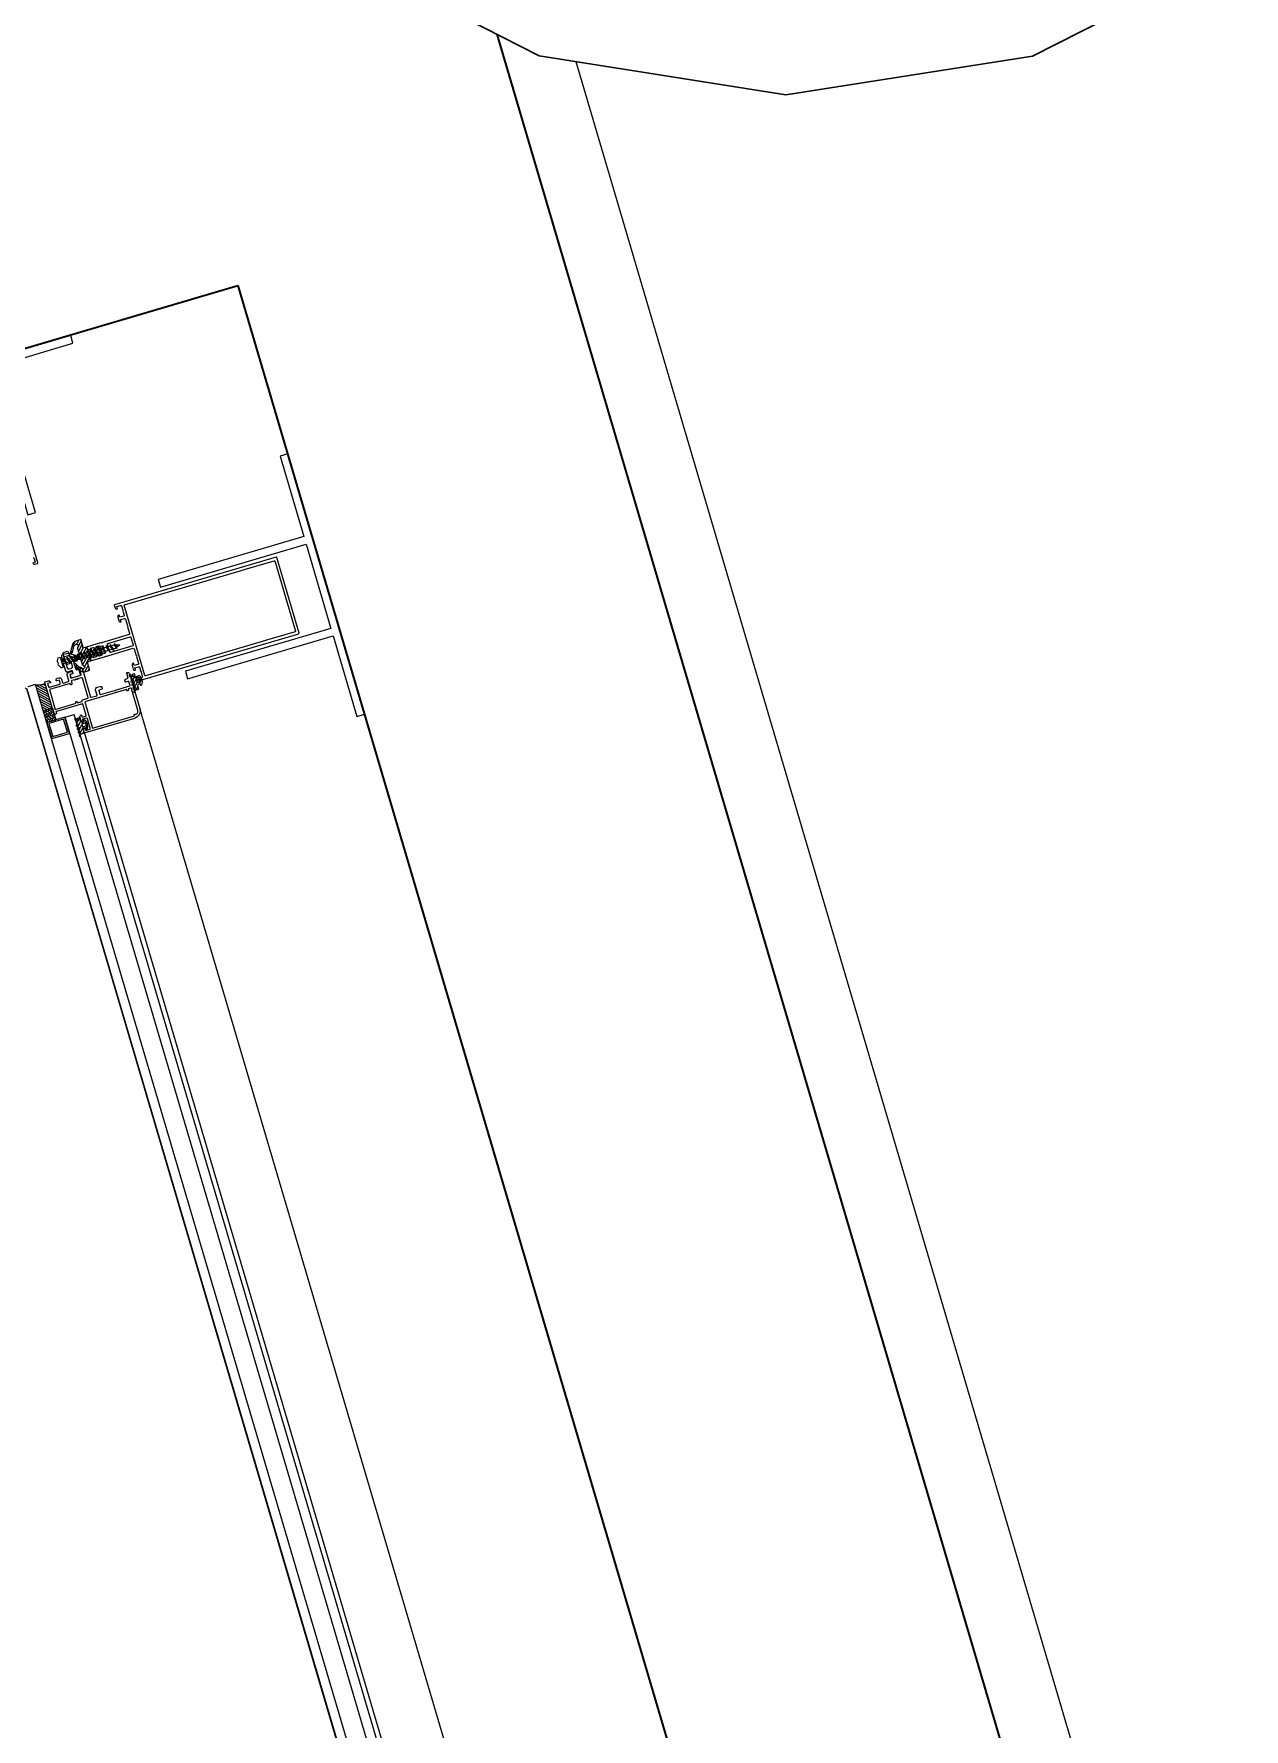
# Model space of a CAD drawing. Header units: millimetres. Extents: x 62878 to 70819, y -67946 to -61850.
# Drawn here: x 64132.7 to 64208.5, y -65540.9 to -65434.7 of the extents above; entities that cross this region are included whole.
import ezdxf

# ---------------------------------------------------------------- set-up
doc = ezdxf.new("R2010")
doc.units = ezdxf.units.MM
doc.layers.add('alan hesabı1', color=7, linetype='Continuous', plot=False)
for name, color, linetype, lineweight in [('BAP', 41, 'Continuous', 30), ('Dog_dos_yeni', 63, 'Continuous', 5), ('DOGRAMA', 171, 'Continuous', 0), ('DUVAR-GAZBETON', 84, 'Continuous', 35), ('GOR-2', 152, 'Continuous', 20)]:
    doc.layers.add(name, color=color, linetype=linetype, lineweight=lineweight)
pattern_1 = [(61.42665841833924, (64177.21335295868, -65576.11648674741), (0.1394151397588898, -0.07592747398675415), [])]

# ---------------------------------------------------------------- blocks, each defined once
blk = doc.blocks.new('a2we')
at = {"lineweight": 5, "ltscale": 0.5}
for p, q in [((-198.1144480926461, -420.1068120946153), (-197.1143788935161, -419.7428166739268)), ((-194.9154016761721, -421.4039929561312), (-198.1144480926461, -420.1068120946153)), ((-193.9153324771005, -421.0399975355008), (-198.1144480926461, -420.1068120946153)), ((-198.1144480926461, -422.6609050610894), (-197.1143788935161, -422.2969096404012)), ((-194.9154016761721, -423.9580859226053), (-198.1144480926461, -422.6609050610894)), ((-193.9153324771005, -423.594090501975), (-198.1144480926461, -422.6609050610894)), ((-197.5747968978259, -417.6063757508618), (-196.5747276986959, -417.2423803302317)), ((-194.1582851917165, -418.2620245979042), (-197.5747968978259, -417.6063757508618)), ((-195.1583543907882, -418.6260200186506), (-197.5747968978259, -417.6063757508618)), ((-197.1143788935161, -419.7428166739272), (-197.1143788935161, -418.4283854465556)), ((-197.1143788935161, -419.7428166739268), (-193.9153324771005, -421.0399975355008)), ((-197.1143788935161, -419.7428166739268), (-193.9153324771005, -421.0399975355008)), ((-197.1143788935161, -422.2969096404012), (-197.1143788935162, -420.512330007273)), ((-197.1143788935161, -422.2969096404012), (-193.9153324771005, -423.594090501975)), ((-197.1143788935161, -422.2969096404012), (-193.9153324771005, -423.594090501975)), ((-197.1143788935161, -424.8510026068752), (-197.1143788935162, -423.0664229737469)), ((-196.8896500078097, -417.895480952812), (-197.0961171580722, -418.3448917148726)), ((-196.0144480926461, -415.2868589025547), (-196.5925912144022, -417.2488821181558)), ((-196.5747276986959, -417.2423803302317), (-194.1582851917165, -418.2620245979042)), ((-196.0144480926461, -415.2868589025547), (-195.4639709594615, -417.7110762494052)), ((-194.1582851917165, -418.2620245979042), (-195.1583543907882, -418.6260200186506)), ((-195.1583543907882, -418.6260200186506), (-194.9264251741961, -419.2953524503964)), ((-194.9154016761394, -420.634479622855), (-194.9154016761394, -419.3608343693425)), ((-193.9153324771005, -421.0399975355008), (-194.9154016761721, -421.4039929561312)), ((-194.9154016761721, -423.1885725893157), (-194.9154016761721, -421.4039929561312)), ((-193.9153324771005, -423.594090501975), (-194.9154016761721, -423.9580859226053)), ((-194.9154016761721, -425.7426655557898), (-194.9154016761721, -423.9580859226053)), ((-198.1144480926461, -425.2149980275636), (-197.1143788935161, -424.8510026068752)), ((-194.9154016761721, -426.5121788890793), (-198.1144480926461, -425.2149980275636)), ((-193.9153324771005, -426.1481834684492), (-198.1144480926461, -425.2149980275636)), ((-198.1144480926461, -427.669090994038), (-197.1143788935161, -427.3050955733496)), ((-194.9154016761721, -428.9662718555534), (-198.1144480926461, -427.669090994038)), ((-193.9153324771005, -428.6022764349236), (-198.1144480926461, -427.669090994038)), ((-198.1144480926461, -429.9231839605702), (-197.1143788935161, -429.5591885398237)), ((-194.9154016761721, -431.2203648220857), (-198.1144480926461, -429.9231839605702)), ((-193.9153324771005, -430.8563694013976), (-198.1144480926461, -429.9231839605702)), ((-198.1144480926461, -432.177276926986), (-197.1143788935161, -431.8132815063559)), ((-194.9154016761721, -433.4744577885599), (-198.1144480926461, -432.177276926986)), ((-193.9153324771005, -433.1104623678716), (-198.1144480926461, -432.177276926986)), ((-198.1144480926461, -434.4313698935184), (-197.1143788935161, -434.0673744728301)), ((-194.9154016761721, -435.7285507550341), (-198.1144480926461, -434.4313698935184)), ((-193.9153324771005, -435.364555334404), (-198.1144480926461, -434.4313698935184)), ((-197.1143788935161, -424.8510026068752), (-193.9153324771005, -426.1481834684492)), ((-197.1143788935161, -424.8510026068752), (-193.9153324771005, -426.1481834684492)), ((-197.1143788935161, -427.3050955733496), (-197.1143788935162, -425.6205159402211)), ((-197.1143788935161, -427.3050955733496), (-193.9153324771005, -428.6022764349236)), ((-197.1143788935161, -427.3050955733496), (-193.9153324771005, -428.6022764349236)), ((-197.1143788935161, -429.5591885398237), (-197.1143788935161, -428.0237477951896)), ((-197.1143788935161, -429.5591885398237), (-193.9153324771005, -430.8563694013976)), ((-197.1143788935161, -429.5591885398237), (-193.9153324771005, -430.8563694013976)), ((-197.1143788935161, -431.8132815063559), (-197.1143788935161, -430.2778407616635)), ((-197.1143788935161, -431.8132815063559), (-193.9153324771005, -433.1104623678716)), ((-197.1143788935161, -431.8132815063559), (-193.9153324771005, -433.1104623678716)), ((-197.1143788935161, -434.0673744728301), (-197.1143788935161, -432.5319337281958)), ((-197.1143788935161, -434.0673744728301), (-193.9153324771005, -435.364555334404)), ((-197.1143788935161, -434.0673744728301), (-193.9153324771005, -435.364555334404)), ((-197.1143788935161, -436.3642339800811), (-197.1143788935161, -434.7860266946118)), ((-193.9153324771005, -426.1481834684492), (-194.9154016761721, -426.5121788890793)), ((-194.9154016761721, -428.1967585222638), (-194.9154016761721, -426.5121788890793)), ((-193.9153324771005, -428.6022764349236), (-194.9154016761721, -428.9662718555534)), ((-194.9154016761721, -430.450851488738), (-194.9154016761721, -428.9662718555534)), ((-193.9153324771005, -430.8563694013976), (-194.9154016761721, -431.2203648220857)), ((-194.9154016761721, -432.7049444552304), (-194.9154016761721, -431.2203648220857)), ((-193.9153324771005, -433.1104623678716), (-194.9154016761721, -433.4744577885599)), ((-194.9154016761721, -434.9590374217446), (-194.9154016761721, -433.4744577885599)), ((-198.1144480926461, -436.7282294008277), (-197.1143788935161, -436.3642339800811)), ((-194.9154016761721, -438.0254102623434), (-198.1144480926461, -436.7282294008277)), ((-193.9153324771005, -437.6614148416551), (-198.1144480926461, -436.7282294008277)), ((-198.1144480926461, -439.0250889080787), (-197.1143788935161, -438.6610934873901)), ((-194.9154016761721, -440.3222697695944), (-198.1144480926461, -439.0250889080787)), ((-193.9153324771005, -439.9582743489061), (-198.1144480926461, -439.0250889080787)), ((-198.1144480926461, -441.3219484153295), (-197.1143788935161, -440.9579529946993)), ((-194.9154016761721, -442.6191292769035), (-198.1144480926461, -441.3219484153295)), ((-193.9153324771005, -442.2551338562151), (-198.1144480926461, -441.3219484153295)), ((-198.1144480926461, -443.6177213039109), (-197.1143788935161, -443.2537258831643)), ((-194.9154016761721, -444.9149021654266), (-198.1144480926461, -443.6177213039109)), ((-193.9153324771005, -444.5509067447383), (-198.1144480926461, -443.6177213039109)), ((-198.1144480926461, -445.9178597020545), (-197.1143788935161, -445.5538642814245)), ((-193.9153324771005, -446.8510451429402), (-198.1144480926461, -445.9178597020545)), ((-194.9154016761721, -447.2150405636282), (-198.1144480926461, -445.9178597020545)), ((-197.1143788935161, -436.3642339800811), (-193.9153324771005, -437.6614148416551)), ((-197.1143788935161, -436.3642339800811), (-193.9153324771005, -437.6614148416551)), ((-197.1143788935161, -438.6610934873901), (-197.1143788935161, -437.1337473134849)), ((-197.1143788935161, -438.6610934873901), (-193.9153324771005, -439.9582743489061)), ((-197.1143788935161, -438.6610934873901), (-193.9153324771005, -439.9582743489061)), ((-197.1143788935161, -440.9579529946993), (-197.1143788935161, -439.430606820736)), ((-197.1143788935161, -440.9579529946993), (-193.9153324771005, -442.2551338562151)), ((-197.1143788935161, -443.2537258831643), (-197.1143788935161, -441.7274663280053)), ((-197.1143788935161, -443.2537258831643), (-193.9153324771005, -444.5509067447383)), ((-197.1143788935161, -445.5538642814245), (-197.1143788935161, -444.0232392165685)), ((-197.1143788935161, -445.5538642814245), (-193.9153324771005, -446.8510451429402)), ((-197.1143788935161, -445.5538642814245), (-193.9153324771005, -446.8510451429402)), ((-193.9153324771005, -435.364555334404), (-194.9154016761721, -435.7285507550341)), ((-194.9154016761721, -437.2558969289955), (-194.9154016761721, -435.7285507550341)), ((-193.9153324771005, -437.6614148416551), (-194.9154016761721, -438.0254102623434)), ((-194.9154016761721, -439.5527564362646), (-194.9154016761721, -438.0254102623434)), ((-193.9153324771005, -439.9582743489061), (-194.9154016761721, -440.3222697695944)), ((-194.9154016761721, -441.849615943574), (-194.9154016761721, -440.3222697695944)), ((-193.9153324771005, -442.2551338562151), (-194.9154016761721, -442.6191292769035)), ((-194.9154016761721, -444.1453888320787), (-194.9154016761721, -442.6191292769035)), ((-193.9153324771005, -444.5509067447383), (-194.9154016761721, -444.9149021654266)), ((-194.9154016761721, -446.4455272302989), (-194.9154016761721, -444.9149021654266)), ((-192.7980524524961, -453.2868589025547), (-199.230843732796, -453.2868589025547)), ((-199.230843732796, -454.5827171301502), (-199.230843732796, -453.2868589025547)), ((-197.1143788935161, -447.8540026795677), (-198.1144480926461, -448.2179981003141)), ((-194.9154016761721, -449.5151789618299), (-198.1144480926461, -448.2179981003141)), ((-198.1144480926461, -448.2179981003141), (-193.9153324771005, -449.1511835411412)), ((-198.1144480926461, -450.5181364984577), (-197.1143788935161, -450.1541410778275)), ((-194.9154016761721, -451.8153173600317), (-198.1144480926461, -450.5181364984577)), ((-193.9153324770423, -451.4513219393434), (-198.1144480926461, -450.5181364984577)), ((-197.1143788935161, -447.8540026795677), (-197.1143788935161, -446.3233776147298)), ((-193.9153324771005, -449.1511835411412), (-197.1143788935161, -447.8540026795677)), ((-197.1143788935161, -450.1541410778275), (-197.1143788935161, -448.6235160129718)), ((-197.1143788935161, -450.1541410778275), (-193.9153324770423, -451.4513219393434)), ((-197.1143788935161, -453.2868589025547), (-197.1143788935162, -450.9236544111328)), ((-193.9153324771005, -446.8510451429402), (-194.9154016761721, -447.2150405636282)), ((-194.9154016761721, -448.7456656284821), (-194.9154016761721, -447.2150405636282)), ((-193.9153324770423, -449.1511835411412), (-194.9154016761721, -449.5151789618299)), ((-194.9154016761723, -451.0458040266858), (-194.9154016761721, -449.5151789618299)), ((-193.9153324770423, -451.4513219393434), (-194.9154016761721, -451.8153173600317)), ((-194.9154016761721, -453.2868589025547), (-194.9154016761721, -451.8153173600317)), ((-192.7980524524961, -454.5827171301502), (-192.7980524524961, -453.2868589025547))]:
    blk.add_line(p, q, dxfattribs=at)
blk.add_lwpolyline([(-196.4690204826777, -455.6637351848848), (-196.1125089353335, -455.3998333582319), (-195.9163872499585, -455.3998333582319), (-195.5598757026143, -455.6637351848848)], dxfattribs=at)
for centre, radius, start, end in [((-196.9143788935627, -418.4283854465556), 0.2, 155.3251238657465, 180), ((-195.115401676151, -419.3608343693425), 0.2, 0, 19.11162363728389), ((-195.6603624057317, -449.5292358589606), 6.187568978619671, 234.757305859688, 262.4904896380407), ((-196.3685337795604, -449.5292358589606), 6.187568978619673, 277.5095103619591, 305.2426941403116)]:
    blk.add_arc(centre, radius, start, end, dxfattribs=at)

msp = doc.modelspace()

# ---------------------------------------------------------------- hatches: boundary and pattern name
at = {"layer": 'DOGRAMA', "lineweight": -2}
h = msp.add_hatch(dxfattribs=at)
h.set_pattern_fill('ANSI31', color=256, scale=0.05, angle=433.5057849383392, style=0)
h.set_pattern_definition(pattern_1)
edge = h.paths.add_edge_path(flags=16)
edge.add_arc((64136.79995663611, -65473.41621795807), 0.04999999998652067, 286.4266584151501, 376.4266584127923)
edge.add_line((64136.84791576129, -65473.40207856942), (64136.83094849488, -65473.34452761918))
edge.add_arc((64136.78298936971, -65473.35866700784), 0.04999999999761474, 16.42665842878693, 106.4266584311447)
edge.add_line((64136.76884998104, -65473.31070788267), (64136.55303391771, -65473.37433513165))
edge.add_line((64136.55303391771, -65473.37433513165), (64136.59827996142, -65473.52780433222))
edge.add_line((64136.59827996142, -65473.52780433222), (64136.81409602476, -65473.46417708324))
h.paths.add_polyline_path([(64136.45440258587, -65473.57022249819), (64136.40915654216, -65473.41675329761), (64136.14538135366, -65473.49451993524), (64136.19062739738, -65473.6479891358)], flags=16)
edge = h.paths.add_edge_path()
edge.add_arc((64136.75288556062, -65473.30498899487), 0.1999999999840948, 35.86043952424524, 106.4266584056154)
edge.add_line((64136.69632800604, -65473.11315249414), (64136.64232177342, -65473.12907470102))
edge.add_line((64136.64232177342, -65473.12907470102), (64136.65928903981, -65473.18662565124))
edge.add_line((64136.65928903981, -65473.18662565124), (64136.53624101134, -65473.22290287465))
edge.add_line((64136.53624101134, -65473.22290287465), (64136.49809926191, -65473.2021303338))
edge.add_arc((64136.45027093185, -65473.28995089426), 0.09999999998035924, 61.42665841785306, 106.4266584179698)
edge.add_line((64136.42199215454, -65473.19403264391), (64136.29701607212, -65473.23087829935))
edge.add_line((64136.29701607212, -65473.23087829935), (64136.31398333851, -65473.28842924962))
edge.add_line((64136.31398333851, -65473.28842924962), (64136.19093531003, -65473.32470647298))
edge.add_line((64136.19093531003, -65473.32470647298), (64136.0521876955, -65473.24914254274))
edge.add_line((64136.0521876955, -65473.24914254274), (64136.02156622752, -65473.14527816435))
edge.add_line((64136.02156622752, -65473.14527816435), (64135.78177060161, -65473.21597510763))
edge.add_line((64135.78177060161, -65473.21597510763), (64135.81559033813, -65473.1538765938))
edge.add_line((64135.81559033813, -65473.1538765938), (64135.67419645153, -65472.67428534194))
edge.add_line((64135.67419645153, -65472.67428534194), (64135.36074293345, -65472.76669822691))
edge.add_arc((64135.4455792654, -65473.054452978), 0.2999999999852436, 106.4266584186708, 166.4266584179895)
edge.add_line((64135.15395817492, -65472.98404602108), (64135.0386592461, -65473.46160677403))
edge.add_arc((64135.06782135513, -65473.46864746972), 0.02999999997983928, 166.4266584179411, 256.4266584146798)
edge.add_line((64135.06078065944, -65473.49780957874), (64135.11910487757, -65473.51189097014))
edge.add_arc((64135.12614557323, -65473.4827288611), 0.02999999998008165, 256.4266584752341, 346.4266584752341)
edge.add_line((64135.15530768227, -65473.48976955676), (64135.24621692581, -65473.11322931292))
edge.add_arc((64135.44063098612, -65473.16016728416), 0.1999999999752631, 104.5070610849773, 166.4266584269558, ccw=False)
edge.add_arc((64135.42332135793, -65473.06101509114), 0.1000000000126574, -43.57334158497008, 109.14150601166779, ccw=False)
edge.add_arc((64135.56821988739, -65473.19887159682), 0.09999999998088384, 136.4266584302781, 196.4266584311447)
edge.add_line((64135.47230163705, -65473.22715037415), (64135.56471524454, -65473.54060634297))
edge.add_arc((64135.51675611935, -65473.55474573161), 0.04999999999636351, -73.57334160556007, 16.426658394439926, ccw=False)
edge.add_line((64135.53089550799, -65473.60270485679), (64135.48295064124, -65473.61684004177))
edge.add_arc((64135.49709002992, -65473.66479916692), 0.04999999997381396, 106.4266584542127, 196.42665846221)
edge.add_line((64135.44913090477, -65473.6789385556), (64135.50568845937, -65473.87077505635))
edge.add_arc((64135.55364758455, -65473.8566356677), 0.04999999999144209, 196.426658404795, 286.426658404795)
edge.add_line((64135.5677869732, -65473.90459479288), (64135.61573183994, -65473.89045960792))
edge.add_arc((64135.62987122861, -65473.93841873309), 0.04999999999063578, 16.426658431144688, 106.42665843114469, ccw=False)
edge.add_line((64135.67783035378, -65473.92427934443), (64135.77024396127, -65474.23773531328))
edge.add_arc((64135.86616221164, -65474.20945653589), 0.1000000000235903, 196.4266584544197, 256.4266584535771)
edge.add_arc((64135.81922424038, -65474.40387059625), 0.1000000000031211, -76.28818919867518, 76.42665839907829, ccw=False)
edge.add_arc((64135.77997631391, -65474.31118628865), 0.1999999999424953, 226.4266584156904, 288.3462557578596, ccw=False)
edge.add_line((64135.64211980825, -65474.45608481806), (64135.36148101323, -65474.1890849818))
edge.add_arc((64135.34080253741, -65474.21081976123), 0.02999999999071414, 46.42665847369476, 136.4266584736948)
edge.add_line((64135.31906775798, -65474.19014128541), (64135.27771080626, -65474.23361084423))
edge.add_arc((64135.29944558565, -65474.25428932009), 0.0299999999894332, 136.4266583754653, 226.4266583855329)
edge.add_line((64135.2787671098, -65474.27602409948), (64135.63469738929, -65474.61465627732))
edge.add_arc((64135.84148214785, -65474.39730848315), 0.300000000012608, 226.4266584142189, 286.4266584140402)
edge.add_line((64135.92631847978, -65474.68506323427), (64136.23977199788, -65474.59265034927))
edge.add_line((64136.23977199788, -65474.59265034927), (64136.09837811129, -65474.11305909746))
edge.add_line((64136.09837811129, -65474.11305909746), (64136.03627959744, -65474.07923936092))
edge.add_line((64136.03627959744, -65474.07923936092), (64136.27607522336, -65474.00854241762))
edge.add_line((64136.27607522336, -65474.00854241762), (64136.24545375545, -65473.90467803924))
edge.add_line((64136.24545375545, -65473.90467803924), (64136.32101768568, -65473.76593042466))
edge.add_line((64136.32101768568, -65473.76593042466), (64136.44406571415, -65473.72965320128))
edge.add_line((64136.44406571415, -65473.72965320128), (64136.46103298054, -65473.78720415149))
edge.add_line((64136.46103298054, -65473.78720415149), (64136.58600906301, -65473.75035849601))
edge.add_arc((64136.55773028573, -65473.6544402457), 0.09999999992991628, 286.4266584050499, 331.4266584055632)
edge.add_line((64136.64555084614, -65473.70226857575), (64136.666323387, -65473.66412682635))
edge.add_line((64136.666323387, -65473.66412682635), (64136.78937141546, -65473.62784960294))
edge.add_line((64136.78937141546, -65473.62784960294), (64136.80633868185, -65473.68540055315))
edge.add_line((64136.80633868185, -65473.68540055315), (64136.86034491443, -65473.66947834626))
edge.add_arc((64136.80378735984, -65473.4776418455), 0.2000000000117573, 286.426658405257, 356.9928772868325)
edge.add_arc((64136.5336598327, -65473.46345138858), 0.470499999979955, 356.992877310679, 395.8604395452835)
h = msp.add_hatch(dxfattribs=at)
h.set_pattern_fill('ANSI31', color=256, scale=0.05, angle=433.5057849383392, style=0)
h.set_pattern_definition([(61.42665841833924, (64177.35474684527, -65576.59607799926), (0.1394151397588898, -0.07592747398675415), [])])
edge = h.paths.add_edge_path()
edge.add_arc((64139.17482958803, -65475.91669618528), 0.09999999997176787, 106.42665839797661, 146.4266583975704, ccw=False)
edge.add_line((64139.14655081076, -65475.82077793493), (64139.31256418274, -65475.77183359784))
edge.add_line((64139.31256418274, -65475.77183359784), (64139.25035087264, -65475.56081344705))
edge.add_arc((64139.34626912302, -65475.53253466974), 0.1000000000050723, 106.42665841843191, 196.4266584184318, ccw=False)
edge.add_line((64139.3179903457, -65475.43661641936), (64139.37554129591, -65475.41964915299))
edge.add_line((64139.37554129591, -65475.41964915299), (64139.40947582869, -65475.53475105338))
edge.add_line((64139.40947582869, -65475.53475105338), (64139.50539407903, -65475.50647227607))
edge.add_arc((64139.03688474566, -65475.33183263423), 0.4999999999571845, 339.5567607696757, 413.296556061298)
edge.add_line((64139.33572141518, -65474.93096277391), (64139.23980316481, -65474.95924155123))
edge.add_line((64139.23980316481, -65474.95924155123), (64139.27373769759, -65475.07434345168))
edge.add_line((64139.27373769759, -65475.07434345168), (64139.21618674741, -65475.09131071805))
edge.add_arc((64139.18790797005, -65474.99539246769), 0.1000000000083811, 196.426658439604, 286.426658439604, ccw=False)
edge.add_line((64139.09198971969, -65475.02367124504), (64139.0297764096, -65474.81265109421))
edge.add_line((64139.0297764096, -65474.81265109421), (64138.87681077471, -65474.85774867583))
edge.add_line((64138.87681077471, -65474.85774867583), (64138.88797506479, -65474.89561662026))
edge.add_arc((64138.95032192752, -65474.877235415), 0.06499999999282856, 196.4266584211524, 264.8359939363863)
edge.add_arc((64138.94152920126, -65474.97452833787), 0.03268943072999846, -109.00362072025791, 84.83599391805882, ccw=False)
edge.add_arc((64139.0073047367, -65474.77538538854), 0.2424115900571151, 206.117352627026, 251.6241250341754, ccw=False)
edge.add_arc((64138.74204949608, -65474.89750837895), 0.05002797726652518, 17.94126348702628, 195.4544997949722)
edge.add_arc((64139.02719863579, -65474.74625844926), 0.371781240138098, 206.2751588445242, 242.9266793342468)
edge.add_arc((64138.84646458305, -65475.09364707326), 0.02000000000899467, -13.573341530352081, 54.812321355006816, ccw=False)
edge.add_line((64138.8659059891, -65475.09834087038), (64138.81426522492, -65475.3122335966))
edge.add_arc((64138.82884627946, -65475.31575394444), 0.01500000000857648, 166.4266584780325, 326.4266584387696)
edge.add_line((64138.84134395893, -65475.32404900368), (64138.90943180729, -65475.22146503425))
edge.add_arc((64138.92609537992, -65475.23252511327), 0.02000000001654235, -13.573341586245874, 146.4266583847224, ccw=False)
edge.add_line((64138.94553678597, -65475.23721891041), (64138.87647853501, -65475.52325374738))
edge.add_arc((64138.89105958953, -65475.52677409523), 0.01499999999784618, 166.4266584109556, 326.4266584234005)
edge.add_line((64138.90355726899, -65475.53506915447), (64138.97164511741, -65475.43248518505))
edge.add_arc((64138.98830869002, -65475.44354526405), 0.01999999998628493, -13.573341585551589, 146.4266584022424, ccw=False)
edge.add_line((64139.00775009604, -65475.44823906118), (64138.93869184508, -65475.7342738982))
edge.add_arc((64138.95327289961, -65475.73779424603), 0.01499999999443099, 166.4266584649874, 326.426658469712)
edge.add_line((64138.96577057907, -65475.74608930526), (64139.03385842746, -65475.64350533586))
edge.add_arc((64139.05052200011, -65475.65456541486), 0.02000000002265796, -13.573341530352081, 146.4266584714035, ccw=False)
edge.add_line((64139.06996340615, -65475.65925921197), (64139.00090515517, -65475.945294049))
edge.add_arc((64139.01548620971, -65475.94881439683), 0.01500000001564922, 166.426658484555, 326.4266584695079)
edge.add_line((64139.02798388919, -65475.95710945608), (64139.09151172498, -65475.86139579026))
edge = h.paths.add_edge_path(flags=16)
edge.add_line((64139.36590383809, -65475.15142632388), (64139.17732274939, -65475.20702411256))
edge.add_arc((64139.18580638259, -65475.23579958764), 0.02999999997566336, 106.4266584474792, 196.4266584474792)
edge.add_line((64139.15703090751, -65475.24428322085), (64139.18530968478, -65475.34020147119))
edge.add_arc((64139.21408515993, -65475.33171783799), 0.03000000002943758, 196.4266584027133, 286.4266584066429)
edge.add_line((64139.22256879312, -65475.36049331313), (64139.4111498818, -65475.30489552447))
edge.add_arc((64139.4026662486, -65475.27612004939), 0.02999999997566336, 286.4266584474792, 368.6602242879554)
edge.add_arc((64139.03688474562, -65475.33183263422), 0.4000000000161865, 8.66022424056783, 24.19309257695478)
edge.add_arc((64139.37438747127, -65475.18020179899), 0.02999999999253612, 24.1930925656983, 106.4266583917741)
h = msp.add_hatch(dxfattribs=at)
h.set_pattern_fill('ANSI31', color=256, scale=0.03999999999999999, angle=433.5057849383392, style=0)
h.set_pattern_definition([(331.4266584183393, (64109.2782760823, -65345.68878332434), (0.06074197918940329, 0.1115321118071118), [])])
h.paths.add_polyline_path([(64133.7886893066, -65476.70188004058, -0.4142135623420975), (64133.80729016164, -65476.66772585794), (64133.43895908711, -65475.41839064694, -0.1532309010706403), (64132.83517080764, -65475.49214506049), (64133.23955732327, -65476.86377604069)])
h.paths.add_polyline_path([(64133.89326391338, -65476.95933860181), (64133.82284348918, -65476.72048089566, -0.4142135623575963), (64133.7886893066, -65476.70188004058), (64133.23955732327, -65476.86377604069), (64133.3177544112, -65477.12901126567)])
h = msp.add_hatch(dxfattribs=at)
h.set_pattern_fill('AR-HBONE', color=256, scale=0.03, angle=433.5057849383392, style=0)
h.set_pattern_definition([(61.42665841833924, (64169.63581156107, -65471.53032224391), (0.1627786686581245, 0.04799067648917342), [0.3599999999999979, -0.1199999999999996]), (331.4266584183393, (64169.69320555716, -65471.42493757134), (0.1627786686581245, 0.04799067648917342), [0.359999999999998, -0.1199999999999995])])
h.paths.add_polyline_path([(64134.04129704394, -65477.46144937976), (64134.11199398727, -65477.70124500565), (64133.53648448504, -65477.87091766956), (64133.3177544112, -65477.12901126567), (64133.89326391338, -65476.95933860181)])
h = msp.add_hatch(dxfattribs=at)
h.set_pattern_fill('ANSI31', color=256, scale=0.05, angle=433.5057849383392, style=0)
h.set_pattern_definition(pattern_1)
edge = h.paths.add_edge_path(flags=16)
edge.add_arc((64135.6235287608, -65478.08965539258), 0.3999999999493669, 4.889699389055989, 27.96361745471117)
edge.add_line((64135.97682697156, -65477.90209107233), (64135.73519128936, -65477.97333050404))
edge.add_line((64135.73519128936, -65477.97333050404), (64135.78043733311, -65478.12679970464))
edge.add_line((64135.78043733311, -65478.12679970464), (64136.02207301527, -65478.0555602729))
edge = h.paths.add_edge_path()
edge.add_arc((64135.62352876073, -65478.0896553926), 0.4999999999913955, 339.5567607782554, 413.2965560696236)
edge.add_line((64135.9223654302, -65477.68878553221), (64135.82644717987, -65477.71706430953))
edge.add_line((64135.82644717987, -65477.71706430953), (64135.86038171266, -65477.83216620998))
edge.add_line((64135.86038171266, -65477.83216620998), (64135.8028307624, -65477.84913347634))
edge.add_arc((64135.77455198508, -65477.753215226), 0.099999999979214, 196.4266584231474, 286.4266584271461, ccw=False)
edge.add_line((64135.67863373474, -65477.78149400331), (64135.61642042465, -65477.57047385249))
edge.add_line((64135.61642042465, -65477.57047385249), (64135.44376757398, -65477.62137565165))
edge.add_line((64135.44376757398, -65477.62137565165), (64135.45493186401, -65477.65924359605))
edge.add_arc((64135.51727872677, -65477.64086239077), 0.06500000001993812, 196.4266584341667, 264.8359939508931)
edge.add_arc((64135.50848600052, -65477.73815531369), 0.03268943075173773, -109.00362070779983, 84.83599392150228, ccw=False)
edge.add_arc((64135.59033338716, -65477.59257104107), 0.1992591642889072, 192.0769727882452, 242.3428799476263, ccw=False)
edge.add_arc((64135.34788908853, -65477.64967186535), 0.05002797725736174, 17.94126348166542, 195.454499789161)
edge.add_arc((64135.61127622076, -65477.57666884564), 0.3233450411624916, 195.4860111520771, 234.8123213064247)
edge.add_arc((64135.41342138225, -65477.85727404906), 0.02000000003171236, -13.5733415813541, 54.81232129887752, ccw=False)
edge.add_line((64135.43286278832, -65477.8619678462), (64135.38122202419, -65478.07586057243))
edge.add_arc((64135.39580307871, -65478.07938092027), 0.01499999999613859, 166.4266584379715, 326.4266584465562)
edge.add_line((64135.40830075817, -65478.08767597951), (64135.47638860654, -65477.98509201007))
edge.add_arc((64135.49305217916, -65477.99615208908), 0.0200000000024329, -13.57334159602982, 146.4266584079292, ccw=False)
edge.add_line((64135.5124935852, -65478.00084588621), (64135.44343533424, -65478.28688072324))
edge.add_arc((64135.45801638878, -65478.29040107108), 0.01500000001735681, 166.4266584575391, 326.4266584463521)
edge.add_line((64135.47051406826, -65478.29869613034), (64135.53860191665, -65478.19611216091))
edge.add_arc((64135.55526548927, -65478.20717223991), 0.01999999999840927, -13.573341575767813, 146.4266584252961, ccw=False)
edge.add_line((64135.57470689531, -65478.21186603703), (64135.50564864434, -65478.49790087402))
edge.add_arc((64135.52022969889, -65478.50142122187), 0.01500000002613715, 166.4266584370458, 326.4266584385655)
edge.add_line((64135.53272737838, -65478.50971628113), (64135.60081522672, -65478.4071323117))
edge.add_arc((64135.61747879936, -65478.41819239071), 0.02000000001858088, -13.57334156598398, 146.4266584136161, ccw=False)
edge.add_line((64135.63692020541, -65478.42288618784), (64135.56786195441, -65478.70892102484))
edge.add_arc((64135.58244300894, -65478.71244137269), 0.01500000001199166, 166.4266584240007, 326.426658392458)
edge.add_line((64135.59494068841, -65478.72073643195), (64135.65846852421, -65478.62502276614))
edge.add_arc((64135.74178638732, -65478.68032316118), 0.100000000026274, 106.42665840172029, 146.4266584032879, ccw=False)
edge.add_line((64135.71350761002, -65478.58440491078), (64135.89920819781, -65478.52965635619))
edge.add_line((64135.89920819781, -65478.52965635619), (64135.83699488774, -65478.31863620535))
edge.add_arc((64135.93291313809, -65478.29035742803), 0.09999999998619297, 106.42665842596719, 196.4266584259671, ccw=False)
edge.add_line((64135.90463436076, -65478.19443917768), (64135.96218531099, -65478.17747191127))
edge.add_line((64135.96218531099, -65478.17747191127), (64135.99611984377, -65478.29257381173))
edge.add_line((64135.99611984377, -65478.29257381173), (64136.09203809415, -65478.26429503439))

# ---------------------------------------------------------------- linework, layer by layer
at = {"layer": 'alan hesabı1'}
msp.add_lwpolyline([(63724.95426861863, -65595.46300699344), (64131.54280300612, -65475.35181634451), (64132.28794008258, -65475.75773597493), (64579.09331549415, -66991.10609428944), (64176.60329802258, -67109.7100704219), (64175.12696321385, -67104.70251828383), (64170.38691273129, -67106.09998781179)], close=True, dxfattribs=at)
at = {"layer": 'BAP'}
msp.add_lwpolyline([(64229.84070377897, -65388.59187293757), (64227.40315073953, -65373.13950244938), (64220.30985495341, -65359.19667011825), (64209.25515763391, -65348.12819751816), (64195.32116957734, -65341.01754386582), (64179.87184661847, -65338.56074948354), (64164.41947613029, -65340.99830252294), (64150.47664379913, -65348.0915983091), (64139.40817119904, -65359.14629562861), (64132.29751754671, -65373.08028368517), (64129.84072316445, -65388.52960664405), (64132.27827620385, -65403.98197713224), (64139.37157198999, -65417.92480946338), (64150.4262693095, -65428.99328206344), (64164.36025736608, -65436.10393571579), (64179.80958032495, -65438.56073009806), (64195.26195081312, -65436.12317705866), (64209.20478314427, -65429.02988127251), (64220.27325574435, -65417.97518395301), (64227.38390939666, -65404.04119589644)], close=True, dxfattribs=at)
at = {"layer": 'Dog_dos_yeni'}
for points in [[(64135.0444822818, -65453.63523441859), (64118.73837971938, -65458.4426265623), (64118.87977360596, -65458.92221781414), (64123.91548175022, -65457.43758200503), (64126.60196559525, -65466.54981578993), (64127.08155684709, -65466.40842190337), (64124.39507300204, -65457.29618811846), (64129.6705767723, -65455.74085536609), (64132.35706061729, -65464.85308915096), (64132.83665186913, -65464.7116952644), (64130.15016802411, -65455.59946147949), (64135.18587616839, -65454.11482567042), (64135.0444822818, -65453.63523441859)], [(64153.4390292543, -65477.34109533277), (64148.63163711057, -65461.03499277034), (64148.15204585875, -65461.17638665694), (64149.63668166784, -65466.21209480119), (64140.52444788295, -65468.89857864621), (64140.66584176951, -65469.37816989805), (64149.77807555442, -65466.69168605302), (64151.33340830677, -65471.96718982323), (64142.22117452193, -65474.65367366826), (64142.36256840848, -65475.13326492008), (64151.47480219338, -65472.44678107505), (64152.95943800246, -65477.48248921933), (64153.4390292543, -65477.34109533277)]]:
    msp.add_lwpolyline(points, close=True, dxfattribs=at)
at = {"layer": 'DOGRAMA', "lineweight": -2}
for p, q in [((64160.58171626744, -65571.72686072193), (64132.28794008258, -65475.75773597493)), ((64132.83517080764, -65475.49214506049), (64132.35557955577, -65475.63353894706)), ((64161.20698034089, -65571.66480233213), (64132.835087687, -65475.49216956623)), ((64133.89326391347, -65476.95933860178), (64133.3177544112, -65477.12901126567)), ((64133.89326391347, -65476.95933860178), (64133.3177544112, -65477.12901126567)), ((64133.53648448504, -65477.87091766956), (64134.11199398727, -65477.70124500565)), ((64133.89326391347, -65476.95933860178), (64134.11199398727, -65477.70124500565)), ((64134.68750348948, -65477.53157234176), (64135.26301299145, -65477.36189967793)), ((64161.65668566789, -65568.94668439524), (64134.68750348948, -65477.53157234176)), ((64162.23219517004, -65568.77701173135), (64135.26301299145, -65477.36189967793)), ((64165.88106226638, -65566.86720312483), (64139.36434052506, -65476.98678307726)), ((64162.16080944925, -65567.47401361972), (64135.9099082147, -65478.49522512562))]:
    msp.add_line(p, q, dxfattribs=at)
at = {"layer": 'DOGRAMA', "lineweight": -2, "ltscale": 0.5}
for points in [[(64132.67787355975, -65467.88616993721, 0.4142135623728953), (64132.80207058742, -65467.95380941026), (64132.96513161305, -65467.90573548885, 0.4142135623729288), (64132.98542345494, -65467.86847638052), (64130.00484032585, -65457.75869279185, 0.4142135623729288)], [(64132.6832997227, -65467.55095275873, -0.4142135623730951), (64132.74539823656, -65467.58477249525), (64132.81609517983, -65467.82456812118), (64132.67221780428, -65467.86698628718)], [(64139.15089235682, -65477.37059779426, 0.2621398995659221), (64139.23005497452, -65477.0263733655), (64138.85394723625, -65475.7506606356, 0.4142135623730951), (64138.79184872239, -65475.71684089907), (64138.63837952181, -65475.76208694276), (64138.65251891047, -65475.81004606796, -0.4142135623730951), (64138.61869917392, -65475.87214458182), (64138.59951552387, -65475.87780033727, -0.4142135623730951), (64138.56225641561, -65475.85750849536), (64138.54246127143, -65475.79036572008), (64135.9238930364, -65476.56237634082), (64136.41311588395, -65478.22176207219), (64139.031684119, -65477.44975145147), (64139.0118889749, -65477.38260867623, -0.4142135623730951), (64139.03218081679, -65477.34534956788), (64139.05136446688, -65477.33969381244, -0.3618128521052944), (64139.11010811102, -65477.365059567)]]:
    msp.add_lwpolyline(points, format="xyb", dxfattribs=at)
for points in [[(64138.94772412846, -65474.15918148257, 0.4142135623729619), (64138.88008465543, -65474.28337851026), (64138.95078159871, -65474.52317413619, 0.4142135623728953), (64139.0749786264, -65474.59081360923), (64139.09416227644, -65474.58515785377), (64139.05174411047, -65474.44128047822), (64139.2915397364, -65474.37058353491, -0.4142135623730951), (64139.35363825026, -65474.40440327146), (64139.42999094901, -65474.66338254744), (64139.46725005729, -65474.68367438939), (64139.44695821539, -65474.72093349768), (64139.52331091416, -65474.97991277368, -0.4142135623730951), (64139.48949117763, -65475.04201128751), (64139.24969555168, -65475.11270823079), (64139.20727738569, -65474.96883085523), (64139.18809373567, -65474.97448661072, 0.4142135623728953), (64139.1204542626, -65475.09868363841), (64139.16852818404, -65475.26174466402, 0.4142135623729288), (64139.20578729234, -65475.28203650592), (64149.31557088103, -65472.30145337681, 0.4142135623729288), (64149.33586272297, -65472.26419426853), (64147.93889112355, -65467.52583270035, 0.4142135623729288), (64147.90163201525, -65467.50554085847), (64137.79184842653, -65470.48612398758, 0.4142135623732619), (64137.77155658461, -65470.52338309588), (64137.81963050605, -65470.6864441215, 0.4142135623730951), (64137.94382753375, -65470.75408359455), (64137.96301118381, -65470.74842783908), (64137.92059301787, -65470.60455046353), (64138.16038864376, -65470.53385352025, -0.4142135623730951), (64138.2224871576, -65470.56767325678), (64138.29883985635, -65470.82665253278), (64138.33609896468, -65470.84694437469), (64138.31580712275, -65470.88420348299), (64138.39215982152, -65471.14318275898, -0.4142135623730951), (64138.35834008495, -65471.20528127281), (64138.11854445904, -65471.2759782161), (64138.07612629311, -65471.13210084054), (64138.05694264301, -65471.137756596, 0.4142135623728953), (64137.98930316998, -65471.2619536237), (64138.06000011323, -65471.50174924963, 0.4142135623729619), (64138.18419714092, -65471.56938872267), (64138.20338079098, -65471.5637329672), (64138.16096262502, -65471.41985559168), (64138.40075825097, -65471.34915864837, -0.4142135623731395), (64138.46285676477, -65471.38297838489), (64138.58922303439, -65471.81159774667), (64138.62648214271, -65471.83188958857), (64138.60619030079, -65471.86914869687), (64138.73150514934, -65472.29420176339, -0.4142135623730951), (64138.69768541274, -65472.35630027723), (64136.97115690615, -65472.8653182689), (64136.9508650642, -65472.90257737723), (64136.91360595594, -65472.88228553531), (64136.08870900276, -65473.12548302021, 0.4142135623730951), (64136.05488926627, -65473.18758153408), (64136.06317192838, -65473.21567533915, 0.1989123673795887), (64136.0872168885, -65473.24544623072), (64136.17503744896, -65473.2932745608, 0.1989123673797732), (64136.21309100268, -65473.29732340576), (64136.28914393298, -65473.27490135498), (64136.2806602998, -65473.24612587986, -0.4142135623730951), (64136.30095214168, -65473.20886677157), (64136.46401316731, -65473.16079285015), (64136.52034315028, -65473.19147096247, 0.1989123673797732), (64136.55839670399, -65473.19551980741), (64136.63444963431, -65473.17309775665), (64136.62596600107, -65473.14432228153, -0.4142135623729841), (64136.64625784299, -65473.10706317323), (64136.80931886864, -65473.0589892518), (64136.86564885162, -65473.08966736415, 0.1989123673797501), (64136.90370240532, -65473.09371620907), (64137.02771446079, -65473.05715476963, -0.4142135623729288), (64137.06497356908, -65473.07744661157), (64137.18940018926, -65473.49948691316, -0.4142135623725959), (64137.16910834735, -65473.53674602149), (64137.0450962919, -65473.57330746092, 0.1989123673796753), (64137.01532540035, -65473.59735242106), (64136.98464728797, -65473.65368240407), (64136.82158626241, -65473.70175632551, -0.4142135623736503), (64136.78432715407, -65473.68146448357), (64136.77584352085, -65473.65268900848), (64136.69979059058, -65473.67511105926, 0.1989123673797502), (64136.67001969898, -65473.6991560194), (64136.63934158666, -65473.75548600242), (64136.47628056104, -65473.80355992384, -0.4142135623732063), (64136.43902145271, -65473.78326808191), (64136.43053781953, -65473.75449260681), (64136.35448488927, -65473.77691465759, 0.1989123673796753), (64136.32471399767, -65473.80095961776), (64136.27688566759, -65473.88878017818, 0.1989123673797207), (64136.27283682268, -65473.92683373189), (64136.28111948477, -65473.95492753701, 0.4142135623730951), (64136.34321799863, -65473.98874727353), (64137.16811495178, -65473.7455497886), (64137.1884067937, -65473.7082906803), (64137.225665902, -65473.72858252221), (64138.95219440856, -65473.21956453052, -0.4142135623730951), (64139.01429292246, -65473.25338426705), (64139.13960777098, -65473.67843733354), (64139.17686687928, -65473.69872917546), (64139.15657503736, -65473.73598828376), (64139.28294130698, -65474.16460764554, -0.4142135623730951), (64139.24912157041, -65474.22670615937), (64139.00932594452, -65474.29740310268), (64138.96690777856, -65474.15352572713)], [(64145.65049580561, -65468.35688436472), (64145.98620968191, -65468.25790864408), (64147.77988096378, -65467.72909550829, -0.4142135623730953), (64147.81714007207, -65467.7493873502), (64149.11230807313, -65472.142443217, -0.4142135623730951), (64149.09201623123, -65472.17970232533), (64147.29834494933, -65472.70851546114), (64146.96263107305, -65472.80749118174), (64139.73039499536, -65474.93971099138, -0.4142135623730951), (64139.69313588709, -65474.91941914945), (64138.39796788598, -65470.52636328262, -0.4142135623722071), (64138.41825972791, -65470.48910417434)], [(64135.13852391397, -65474.63576058586), (64135.18235601883, -65474.78443387395, -0.4142135623730951), (64135.16206417687, -65474.82169298227), (64135.02777862634, -65474.86128327048, 0.4142135623730951), (64135.00748678449, -65474.89854237878), (64135.0470770727, -65475.03282792933, 0.4142135623730951), (64135.10917558654, -65475.06664766585), (64135.62233822601, -65474.9153562072, 0.4142135623730951), (64135.65615796254, -65474.85325769336), (64135.57980526378, -65474.59427841738, 0.4142135623730951), (64135.51770674997, -65474.56045868085), (64135.43617623716, -65474.58449564155, -0.4142135623730951), (64135.37407772328, -65474.550675905), (64135.26387724307, -65474.17688897871, -0.2679491924311303), (64135.28734622869, -65474.07968194851), (64135.44241048278, -65473.91669665978, 0.2679491924310549), (64135.44945117847, -65473.88753455075), (64135.39275725959, -65473.69523551869, 0.2679491924311364), (64135.3710224802, -65473.67455704283), (64135.10865238378, -65473.61121224141, -0.1338222992157564), (64135.06257771631, -65473.58586396376, 0.2702358223096737), (64134.86693285549, -65473.53774496807), (64134.53103457261, -65473.63677505574, 0.4142135623730951), (64134.46339509956, -65473.7609720834), (64134.53974779835, -65474.01995135941), (64134.57700690661, -65474.04024320132), (64134.5567150647, -65474.07750230964), (64134.71790409541, -65474.62423633671, 0.4142135623730951), (64134.84210112313, -65474.69187580979), (64135.10126480569, -65474.61546874397, -0.4142135623731091)], [(64135.27340899667, -65473.82085351815), (64135.28112263646, -65473.84701726721, -0.2679491924311364), (64135.27408194073, -65473.87617937622), (64135.09462147082, -65474.06480709501, 0.1221599187188834), (64135.07080835707, -65474.10665113678, -0.2579611168298657), (64135.0028247559, -65474.17548517612), (64134.81080384862, -65474.2320970978, -0.4142135623730951), (64134.74870533478, -65474.19827736127), (64134.56489328219, -65473.5748087339, -0.4142135623730951), (64134.63253275525, -65473.4506117062), (64134.77659453736, -65473.40813917319, -0.4142135623730951), (64134.90079156504, -65473.47577864623), (64134.96054342496, -65473.6784498506, 0.2679491924311186), (64135.03299268967, -65473.74737810346), (64135.25167421722, -65473.80017504233, -0.2679491924310675)], [(64135.28108366337, -65473.8468850752), (64135.27337002356, -65473.82072132618, 0.2679491924311364), (64135.25163524415, -65473.8000428503), (64134.99854861289, -65473.73893938378, -0.1221599187188834), (64134.95584413608, -65473.71670616812, 0.2579611168298657), (64134.86139189626, -65473.69576173228), (64134.66937098897, -65473.75237365394, 0.4142135623730951), (64134.63555125244, -65473.8144721678), (64134.81936330497, -65474.43794079521, 0.4142135623730951), (64134.94356033267, -65474.50558026823), (64135.0876221148, -65474.46310773521, 0.4142135623730951), (64135.15526158784, -65474.33891070753), (64135.09550972796, -65474.13623950315, -0.2679491924311186), (64135.1189787136, -65474.03903247301), (64135.27404296767, -65473.87604718427, 0.2679491924310675)], [(64135.95665748246, -65478.22944658984), (64135.99390346011, -65478.35578051742), (64136.23369908601, -65478.28508357414, 0.4142135623730951), (64136.26751882253, -65478.22298506027), (64136.09219040321, -65477.62829190803, 0.4142135623730951), (64136.03009188934, -65477.59447217148), (64135.79029626343, -65477.66516911479), (64135.82754506892, -65477.79151263415, -0.6680969080520438), (64135.78689149307, -65477.8243492779), (64135.71601224937, -65477.78574743062, -0.1989616347782854), (64135.69196085002, -65477.75597357821), (64135.62126107886, -65477.51616836044, -0.3728392455561729), (64135.67548857095, -65477.39699690805, -0.4568501953068724), (64135.71677144237, -65477.41578166383), (64135.75070597516, -65477.53088356425), (64135.98090977606, -65477.46301449869, 0.4142135623730951), (64136.0147295126, -65477.40091598484), (64135.81112231591, -65476.7103045822, 0.4142135623730951), (64135.77386320761, -65476.69001274028), (64134.14325295135, -65477.17075195465, 0.4142135623730951), (64134.12296110945, -65477.20801106298), (64134.14841200904, -65477.29433748832, -0.4142135623730951), (64134.12812016709, -65477.33159659662), (64134.04179374178, -65477.35704749617, -0.4142135623730951), (64134.00453463348, -65477.33675565429), (64133.41916394303, -65475.35124787164, -0.4142135623730951), (64133.43945578497, -65475.31398876336), (64133.65938674122, -65475.24914835485, -0.1989616347783402), (64133.69744627544, -65475.25320100288), (64133.7731701794, -65475.31859648869, -0.6680475602943508), (64133.76729788855, -65475.37371698125), (64133.59697585135, -65475.42393160613), (64133.65353340601, -65475.61576810687, 0.4142135623730951), (64133.71563191985, -65475.64958784339), (64134.3582841973, -65475.46012003538, 0.4142135623730951), (64134.39210393385, -65475.39802152156), (64134.33554637923, -65475.20618502078), (64134.16522434205, -65475.25639964567, -0.6680475602943992), (64134.13038892742, -65475.21328066621), (64134.15853489675, -65475.11726209245, -0.1991096956271691), (64134.18829915739, -65475.09321352097), (64134.2931282132, -65475.06230764526, -0.4142135623730951), (64134.46700405199, -65475.15700290754), (64134.52638948435, -65475.35843123331, 0.4142135623730951), (64134.58848799816, -65475.39225096982), (64134.88583457431, -65475.30458676013, 0.4142135623730951), (64134.91965431088, -65475.24248824631), (64134.82067859024, -65474.90677437001, -0.4142135623730951), (64134.92213779981, -65474.72047882849), (64135.08519882544, -65474.67240490705, -0.4142135623730951), (64135.14729733927, -65474.70622464358), (64135.16992036112, -65474.78295924389, -0.4142135623730951), (64135.15639246656, -65474.80779864942), (64134.98373961588, -65474.85870044859), (64135.05443655917, -65475.09849607451), (64135.69708883659, -65474.90902826648), (64135.58397372734, -65474.52535526502), (64135.48805547697, -65474.55363404233, -0.4142135623730951), (64135.4259569631, -65474.51981430579), (64135.41181757446, -65474.47185518061, -0.4142135623730951), (64135.44563731099, -65474.40975666679), (64135.52237191132, -65474.38713364492, -0.4142135623730951), (64135.77076596667, -65474.52241259102), (64136.28543971381, -65476.26812474772, 0.4142135623730951), (64136.32269882212, -65476.28841658962), (64136.67280043598, -65476.18519905243, 0.4142135623730951), (64136.69309227787, -65476.14793994413), (64136.60260019046, -65475.84100154294, -0.4142135623730951), (64136.70405940001, -65475.65470600141), (64136.87671225072, -65475.60380420226, -0.4142135623730951), (64137.00090927837, -65475.67144367532), (64137.00656503384, -65475.69062732537), (64137.02070442247, -65475.73858645055, -0.4142135623730951), (64137.00041258059, -65475.77584555886), (64136.81816790489, -65475.82957523577, 0.4142135623730951), (64136.79787606298, -65475.86683434407), (64136.86574512853, -65476.09703814496, 0.4142135623730951), (64136.90300423682, -65476.11732998685), (64137.79024805275, -65475.85575129671), (64137.82750716103, -65475.87604313862), (64137.84779900296, -65475.8387840303), (64138.73504281886, -65475.5772053401, 0.4142135623730951), (64138.75533466083, -65475.53994623183), (64138.68746559522, -65475.30974243094, 0.4142135623730951), (64138.65020648693, -65475.28945058903), (64138.49673728631, -65475.33469663274, -0.4142135623730951), (64138.45947817806, -65475.31440479081), (64138.44533878934, -65475.26644566562), (64138.43968303389, -65475.24726201557, -0.4142135623730951), (64138.50732250696, -65475.12306498789), (64138.64640396999, -65475.08206076075), (64138.55591188257, -65474.77512235957, -0.4142135623730951), (64138.57620372448, -65474.73786325128), (64138.59538737459, -65474.73220749582, -0.4142135623730951), (64138.71958440225, -65474.79984696889), (64139.36434052506, -65476.98678307726, -0.4142135623730951), (64139.02614315978, -65477.60776821566), (64135.94716732298, -65478.51551696751, -0.4142135623730951), (64135.90990821471, -65478.49522512559), (64135.86203507256, -65478.33284511954, -0.1991096956269791), (64135.86609054849, -65478.29479517719), (64135.90469239574, -65478.22391593347, -0.6680969080520953)]]:
    msp.add_lwpolyline(points, format="xyb", close=True, dxfattribs=at)
at = {"layer": 'DOGRAMA', "lineweight": -2}
for points in [[(64136.91497482347, -65473.18782641184, 0.3180171180317411), (64136.69632800604, -65473.11315249414), (64136.64232177342, -65473.12907470102), (64136.65928903981, -65473.18662565124), (64136.53624101134, -65473.22290287465), (64136.49809926191, -65473.2021303338, 0.198912367379756), (64136.42199215454, -65473.19403264391), (64136.29701607212, -65473.23087829935), (64136.31398333851, -65473.28842924962), (64136.19093531003, -65473.32470647298), (64136.0521876955, -65473.24914254274), (64136.02156622752, -65473.14527816435), (64135.78177060161, -65473.21597510763), (64135.81559033813, -65473.1538765938), (64135.67419645153, -65472.67428534194), (64135.36074293345, -65472.76669822691, 0.2679491924317952), (64135.15395817492, -65472.98404602108), (64135.0386592461, -65473.46160677403, 0.4142135623735607), (64135.06078065944, -65473.49780957874), (64135.11910487757, -65473.51189097014, 0.4142135623726812), (64135.15530768227, -65473.48976955676), (64135.24621692581, -65473.11322931292, -0.2769467766270159), (64135.39053112295, -65472.96654392891, -0.7863209524829787), (64135.49577062266, -65473.129943344, 0.2679491924310053), (64135.47230163705, -65473.22715037415), (64135.56471524454, -65473.54060634297, -0.4142135623730951), (64135.53089550799, -65473.60270485679), (64135.48295064124, -65473.61684004177, 0.4142135623730951), (64135.44913090477, -65473.6789385556), (64135.50568845937, -65473.87077505635, 0.4142135623730951), (64135.5677869732, -65473.90459479288), (64135.61573183994, -65473.89045960792, -0.4142135623730133), (64135.67783035378, -65473.92427934443), (64135.77024396127, -65474.23773531328, 0.2679491924310054), (64135.84269322606, -65474.30666356609, -0.7863209524829787), (64135.84292808174, -65474.50102062407, -0.2769467766270156), (64135.64211980825, -65474.45608481806), (64135.36148101323, -65474.1890849818, 0.4142135623726812), (64135.31906775798, -65474.19014128541), (64135.27771080626, -65474.23361084423, 0.4142135623735606), (64135.2787671098, -65474.27602409948), (64135.63469738929, -65474.61465627732, 0.2679491924317952), (64135.92631847978, -65474.68506323427), (64136.23977199788, -65474.59265034927), (64136.09837811129, -65474.11305909746), (64136.03627959744, -65474.07923936092), (64136.27607522336, -65474.00854241762), (64136.24545375545, -65473.90467803924), (64136.32101768568, -65473.76593042466), (64136.44406571415, -65473.72965320128), (64136.46103298054, -65473.78720415149), (64136.58600906301, -65473.75035849601, 0.1989123673796753), (64136.64555084614, -65473.70226857575), (64136.666323387, -65473.66412682635), (64136.78937141546, -65473.62784960294), (64136.80633868185, -65473.68540055315), (64136.86034491443, -65473.66947834626, 0.3180171180316094), (64137.00351196403, -65473.48813386555, 0.1712365548905719)], [(64136.81409602476, -65473.46417708324, 0.4142135623730951), (64136.84791576129, -65473.40207856942), (64136.83094849488, -65473.34452761918, 0.4142135623730951), (64136.76884998104, -65473.31070788267), (64136.55303391771, -65473.37433513165), (64136.59827996142, -65473.52780433222)], [(64139.09151172498, -65475.86139579026, -0.176326980708443), (64139.14655081076, -65475.82077793493), (64139.31256418274, -65475.77183359784), (64139.25035087264, -65475.56081344705, -0.4142135623726288), (64139.3179903457, -65475.43661641936), (64139.37554129591, -65475.41964915299), (64139.40947582869, -65475.53475105338), (64139.50539407903, -65475.50647227607, 0.3333333333332321), (64139.33572141518, -65474.93096277391), (64139.23980316481, -65474.95924155123), (64139.27373769759, -65475.07434345168), (64139.21618674741, -65475.09131071805, -0.4142135623730951), (64139.09198971969, -65475.02367124504), (64139.0297764096, -65474.81265109421), (64138.87681077471, -65474.85774867583), (64138.88797506479, -65474.89561662026, 0.3076847592325163), (64138.94447147674, -65474.94197158901, -1.128701775594264), (64138.93088461043, -65475.00543612924, -0.2012120834862478), (64138.78964475309, -65474.88209766774, 0.9785310008383128), (64138.69383041186, -65474.91083948642, 0.1612998685773607), (64138.8579897146, -65475.07730169645, -0.3075716929248266), (64138.8659059891, -65475.09834087038), (64138.81426522492, -65475.3122335966, 0.8390996311771568), (64138.84134395893, -65475.32404900368), (64138.90943180729, -65475.22146503425, -0.8390996311749109), (64138.94553678597, -65475.23721891041), (64138.87647853501, -65475.52325374738, 0.8390996311813727), (64138.90355726899, -65475.53506915447), (64138.97164511741, -65475.43248518505, -0.8390996311751685), (64139.00775009604, -65475.44823906118), (64138.93869184508, -65475.7342738982, 0.8390996311750223), (64138.96577057907, -65475.74608930526), (64139.03385842746, -65475.64350533586, -0.8390996311790603), (64139.06996340615, -65475.65925921197), (64139.00090515517, -65475.945294049, 0.8390996311813727), (64139.02798388919, -65475.95710945608)], [(64139.36590383809, -65475.15142632388), (64139.17732274939, -65475.20702411256, 0.414213562374205), (64139.15703090751, -65475.24428322085), (64139.18530968478, -65475.34020147119, 0.4142135623730951), (64139.22256879312, -65475.36049331313), (64139.4111498818, -65475.30489552447, 0.3750467088372598), (64139.43232420827, -65475.27160281276, 0.0678788880673013), (64139.40175255713, -65475.16790740695, 0.3750467088370437)], [(64136.09203809415, -65478.26429503439, 0.3333333333332296), (64135.9223654302, -65477.68878553221), (64135.82644717987, -65477.71706430953), (64135.86038171266, -65477.83216620998), (64135.8028307624, -65477.84913347634, -0.4142135623730951), (64135.67863373474, -65477.78149400331), (64135.61642042465, -65477.57047385249), (64135.44376757398, -65477.62137565165), (64135.45493186401, -65477.65924359605, 0.3076847592325949), (64135.511428276, -65477.7055985648, -1.128701775595035), (64135.49784140969, -65477.76906310508, -0.2229122392588673), (64135.39548434553, -65477.63426115415, 0.9785310008372164), (64135.29967000431, -65477.66300297281, 0.1732976222504512), (64135.42494651383, -65477.84092867225, -0.3075716929246892), (64135.43286278832, -65477.8619678462), (64135.38122202419, -65478.07586057243, 0.8390996311771624), (64135.40830075817, -65478.08767597951), (64135.47638860654, -65477.98509201007, -0.8390996311772869), (64135.5124935852, -65478.00084588621), (64135.44343533424, -65478.28688072324, 0.8390996311771624), (64135.47051406826, -65478.29869613034), (64135.53860191665, -65478.19611216091, -0.839099631177325), (64135.57470689531, -65478.21186603703), (64135.50564864434, -65478.49790087402, 0.8390996311769768), (64135.53272737838, -65478.50971628113), (64135.60081522672, -65478.4071323117, -0.8390996311770358), (64135.63692020541, -65478.42288618784), (64135.56786195441, -65478.70892102484, 0.8390996311781366), (64135.59494068841, -65478.72073643195), (64135.65846852421, -65478.62502276614, -0.1763269807084491), (64135.71350761002, -65478.58440491078), (64135.89920819781, -65478.52965635619), (64135.83699488774, -65478.31863620535, -0.4142135623728453), (64135.90463436076, -65478.19443917768), (64135.96218531099, -65478.17747191127), (64135.99611984377, -65478.29257381173)], [(64136.02207301527, -65478.0555602729, 0.1010205144335734), (64135.97682697156, -65477.90209107233), (64135.73519128936, -65477.97333050404), (64135.78043733311, -65478.12679970464)], [(64136.02207301527, -65478.0555602729, 0.1010205144335734), (64135.97682697156, -65477.90209107233), (64135.73519128936, -65477.97333050404), (64135.78043733311, -65478.12679970464)]]:
    msp.add_lwpolyline(points, format="xyb", close=True, dxfattribs=at)
at = {"layer": 'DOGRAMA', "lineweight": -2, "ltscale": 5}
msp.add_lwpolyline([(64137.3617086512, -65472.91698387117), (64138.76211510655, -65472.50411372233, -0.4142135623730951), (64138.79937421483, -65472.52440556425), (64138.94642385689, -65473.02318046616, -0.4142135623730951), (64138.92613201496, -65473.06043957447), (64137.52572555963, -65473.47330972328, -0.4142135623730951), (64137.48846645131, -65473.45301788137), (64137.34141680926, -65472.95424297945, -0.4142135623730951)], format="xyb", close=True, dxfattribs=at)
at = {"layer": 'DOGRAMA', "lineweight": -2}
for points in [[(64136.45440258587, -65473.57022249819), (64136.40915654216, -65473.41675329761), (64136.14538135366, -65473.49451993524), (64136.19062739738, -65473.6479891358)], [(64136.40915654216, -65473.41675329761), (64136.45440258587, -65473.57022249819), (64136.19062739738, -65473.6479891358), (64136.14538135366, -65473.49451993524)], [(64133.55566813514, -65477.86526191408), (64133.85259529694, -65478.87240354293), (64134.9652470012, -65478.54436972609), (64134.66831983938, -65477.53722809722)], [(64133.67986516281, -65477.93290138715), (64133.92023477001, -65478.74820651524), (64134.84104997356, -65478.47673025301), (64134.6006803663, -65477.66142512491)]]:
    msp.add_lwpolyline(points, close=True, dxfattribs=at)
at = {"layer": 'DOGRAMA', "linetype": 'ByBlock', "lineweight": -2}
msp.add_lwpolyline([(64135.44695633899, -65475.13915591287, -0.9999999999999998), (64135.38940538876, -65475.15612317926), (64135.31267078844, -65475.17874620107, -0.9999999999999998), (64135.25511983822, -65475.19571346749), (64135.11603837517, -65475.23671769458, 0.4142135623730951), (64135.0822186387, -65475.29881620844), (64135.12180892692, -65475.43310175894, -0.4142135623730951), (64135.08798919037, -65475.4952002728), (64135.06880554029, -65475.50085602824, -0.4142135623730951), (64135.03154643202, -65475.48056418635), (64135.01175128787, -65475.41342141108), (64133.70726308287, -65475.79801278256), (64134.07488718796, -65477.04495003734), (64135.37937539301, -65476.66035866586), (64135.35958024891, -65476.59321589059, -0.4142135623730951), (64135.37987209077, -65476.55595678228), (64135.40864756589, -65476.5474731491, -0.4142135623730951), (64135.47074607977, -65476.5812928856), (64135.4848854684, -65476.62925201083), (64135.7438647444, -65476.55289931205, 0.4142135623730951), (64135.76415658632, -65476.51564020372), (64135.75567295314, -65476.48686472861, -0.4142135623730951), (64135.77596479502, -65476.44960562031), (64136.12127049637, -65476.34780202199, 0.4142135623730951), (64136.14156233825, -65476.31054291369), (64135.78242186635, -65475.09238113402, 0.4142135623730951), (64135.72032335254, -65475.0585613975), (64135.54473540339, -65475.11032852725), (64135.53443687465, -65475.15298182613), (64135.50264647511, -65475.12273725474)], format="xyb", close=True, dxfattribs=at)
at = {"layer": 'DOGRAMA', "lineweight": -2}
msp.add_arc((64133.01955816372, -65474.49330211729), 1.015719411173231, 259.5408907001681, 294.3877817226763, dxfattribs=at)
at = {"layer": 'DUVAR-GAZBETON', "ltscale": 5}
for p, q in [((64161.72963814159, -65434.76150438022), (64376.94388440386, -66164.63751032077)), ((63714.53996131988, -65577.82276329251), (64145.51447628776, -65450.48456893033)), ((64145.51447628776, -65450.48456893033), (64605.20468270158, -67009.47454126891))]:
    msp.add_line(p, q, dxfattribs=at)
at = {"layer": 'GOR-2'}
msp.add_line((64166.66442307639, -65436.47035056699), (64380.36676371977, -66161.21889095336), dxfattribs=at)

# ---------------------------------------------------------------- block references
at = {"layer": 'DOGRAMA', "linetype": 'ByBlock', "lineweight": -2, "xscale": -0.09999999999204405, "yscale": 0.09999999999854481, "zscale": 0.1, "rotation": 286.4266584109327}
msp.add_blockref('a2we', (64172.40490698432, -65442.46789548757), dxfattribs=at)

doc.saveas('drawing.dxf')
